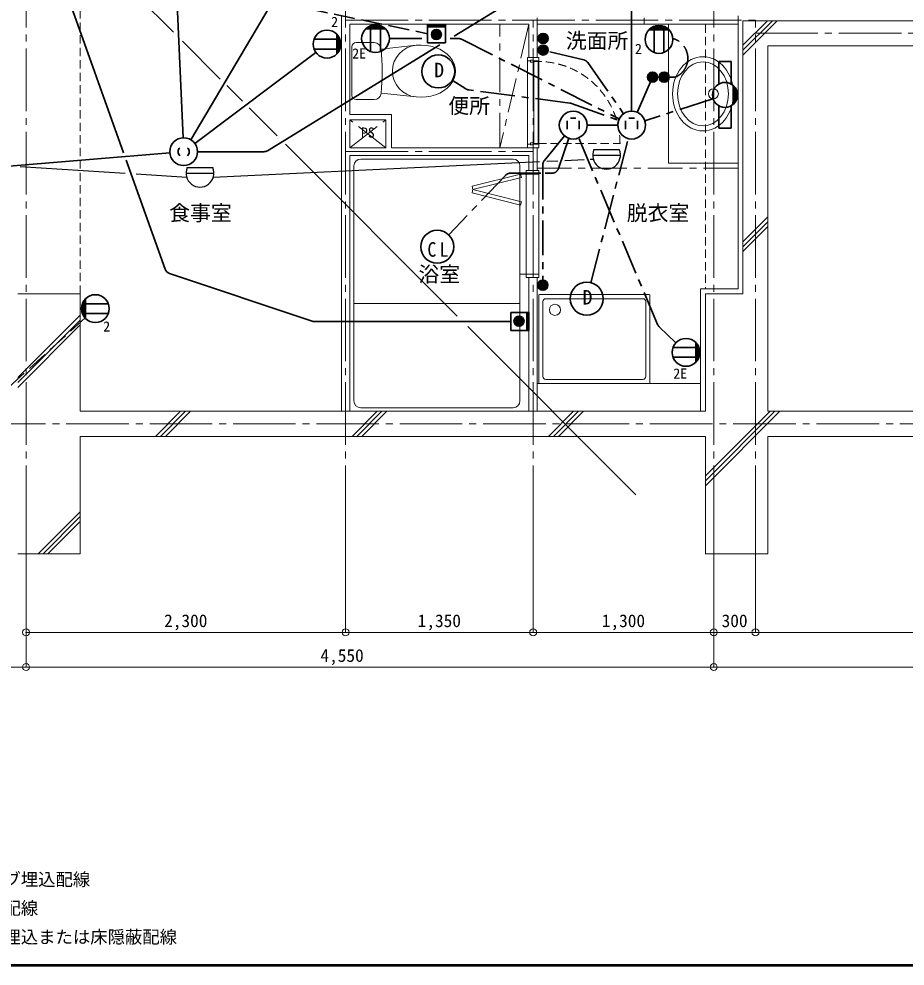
# Model space of a CAD drawing. Units: millimetres at full size, sheet at 1:50; details may follow other scales. Extents: x -9674 to 9699, y -6794 to 6791.
# Drawn here: x -3056 to 3321, y -6794 to 20 of the extents above; entities that cross this region are included whole.
import ezdxf
from ezdxf.enums import TextEntityAlignment as Align

# ---------------------------------------------------------------- set-up
doc = ezdxf.new("R2010")
doc.units = ezdxf.units.MM
doc.header["$LTSCALE"] = 50
doc.header["$PDMODE"] = 32
doc.header["$PDSIZE"] = 50
for name, pattern in [('CHAIN1', [8, 5, -1, 1, -1]), ('CHAIN2', [12, 9, -1, 1, -1]), ('DASHED1', [1.8, 1.2, -0.6]), ('DASHED3', [4, 3, -1])]:
    doc.linetypes.add(name, pattern=pattern)
for name, color, linetype, lineweight in [('0-0_図面枠', 7, 'Continuous', 9), ('1-0_芯', 134, 'CHAIN2', 9), ('1-1_躯体', 134, 'Continuous', 9), ('1-2_間仕切', 134, 'Continuous', 9), ('1-3_建具', 134, 'Continuous', 9), ('1-5_設備', 134, 'Continuous', 9), ('1-7_その他', 134, 'DASHED1', 9), ('1-8_ハッチ', 134, 'Continuous', 9), ('1-B_寸法', 134, 'Continuous', 9), ('1-C_梁', 134, 'DASHED1', 9), ('1-D_記号', 134, 'CHAIN1', 9), ('2-0_芯', 2, 'Continuous', 35), ('2-E', 2, 'Continuous', 35), ('3-3', 1, 'Continuous', 25), ('3-E', 3, 'Continuous', 35)]:
    doc.layers.add(name, color=color, linetype=linetype, lineweight=lineweight)
doc.layers.add('1-A_文字', color=134, linetype='Continuous')
doc.styles.add('ＭＳ ゴシック', font='')
doc.styles.get('ＭＳ ゴシック').set_extended_font_data('MS Gothic')

msp = doc.modelspace()

# ---------------------------------------------------------------- linework, layer by layer
at = {"layer": '0-0_図面枠'}
for p, q in [((-9673.92, -6793.93), (9698.92, -6793.93)), ((-9672.16, -6792.16), (9697.16, -6792.16)), ((-9670.4, -6790.4), (9695.4, -6790.4)), ((9693.64, -6788.64), (-9668.64, -6788.64)), ((-9666.87, -6786.88), (9691.87, -6786.88)), ((-9665.11, -6785.11), (9690.11, -6785.11)), ((-9663.35, -6783.35), (9688.35, -6783.35))]:
    msp.add_line(p, q, dxfattribs=at)
at = {"layer": '1-0_芯'}
for p, q in [((-3005.42, -3643.11), (-3005.42, 5756.89)), ((-705.42, -3643.11), (-705.42, 5756.89)), ((1944.58, -3643.11), (1944.58, 5756.89)), ((-705.42, 10.89), (2244.58, 10.89)), ((644.58, -3643.11), (644.58, 10.89)), ((2244.58, -3643.11), (2244.58, 10.89)), ((2244.58, -83.11), (8439.58, -83.11)), ((-705.42, -933.11), (644.58, -933.11)), ((-8715.42, -2893.11), (8439.58, -2893.11))]:
    msp.add_line(p, q, dxfattribs=at)
at = {"layer": '1-1_躯体'}
for p, q in [((2154.58, -1958.11), (2154.58, 6.89)), ((6759.58, 6.89), (2154.58, 6.89)), ((2334.58, -2803.11), (2334.58, -173.11)), ((5209.58, -173.11), (2334.58, -173.11)), ((-2615.42, -1958.11), (-3065.42, -1958.11)), ((-2615.42, -2803.11), (-2615.42, -1958.11)), ((1884.58, -1958.11), (2154.58, -1958.11)), ((1884.58, -2803.11), (1884.58, -1958.11)), ((1884.58, -2803.11), (-2615.42, -2803.11)), ((6384.58, -2803.11), (2334.58, -2803.11)), ((-2615.42, -3828.11), (-2615.42, -2983.11)), ((1884.58, -2983.11), (-2615.42, -2983.11)), ((1884.58, -3828.11), (1884.58, -2983.11)), ((6384.58, -2983.11), (2334.58, -2983.11)), ((2334.58, -3828.11), (2334.58, -2983.11)), ((-2615.42, -3828.11), (-3065.42, -3828.11)), ((2334.58, -3828.11), (1884.58, -3828.11))]:
    msp.add_line(p, q, dxfattribs=at)
at = {"layer": '1-2_間仕切'}
for p, q in [((-735.42, -2803.11), (-735.42, 40.89)), ((674.58, -19.11), (674.58, 28.39)), ((1444.58, -19.11), (1444.58, 28.39)), ((614.58, -19.11), (-675.42, -19.11)), ((-675.42, -666.61), (-675.42, -19.11)), ((614.58, -256.61), (614.58, -19.11)), ((674.58, -256.61), (674.58, -19.11)), ((2119.58, -19.11), (1444.58, -19.11)), ((684.58, -281.61), (684.58, -881.61)), ((-375.42, -666.61), (-675.42, -666.61)), ((-375.42, -666.61), (-375.42, -906.61)), ((-415.42, -706.61), (-675.42, -706.61)), ((-675.42, -906.61), (-675.42, -706.61)), ((-415.42, -706.61), (-415.42, -906.61)), ((-675.42, -906.61), (-415.42, -906.61)), ((-375.42, -906.61), (674.58, -906.61)), ((674.58, -1071.11), (674.58, -906.61)), ((614.58, -1071.11), (614.58, -963.11)), ((614.58, -2803.11), (614.58, -1841.11)), ((674.58, -2803.11), (674.58, -1841.11))]:
    msp.add_line(p, q, dxfattribs=at)
msp.add_lwpolyline([(-675.42, -2803.11), (-675.42, -963.11), (614.58, -963.11)], dxfattribs=at)
at = {"layer": '1-3_建具'}
for p, q in [((674.58, -19.11), (1444.58, -19.11)), ((604.58, -256.61), (604.58, -281.61)), ((684.58, -256.61), (604.58, -256.61)), ((684.58, -256.61), (684.58, -281.61)), ((604.58, -881.61), (604.58, -281.61)), ((604.58, -281.61), (624.58, -281.61)), ((624.58, -291.61), (624.58, -276.61)), ((644.58, -291.61), (624.58, -291.61)), ((644.58, -281.61), (684.58, -281.61)), ((679.58, -286.61), (649.58, -286.61)), ((649.58, -286.61), (649.58, -876.61)), ((679.58, -876.61), (679.58, -286.61)), ((604.58, -881.61), (604.58, -906.61)), ((604.58, -881.61), (624.58, -881.61)), ((624.58, -871.61), (644.58, -871.61)), ((624.58, -886.61), (624.58, -871.61)), ((644.58, -871.61), (644.58, -886.61)), ((644.58, -881.61), (684.58, -881.61)), ((649.58, -876.61), (679.58, -876.61)), ((684.58, -881.61), (684.58, -906.61)), ((684.58, -906.61), (604.58, -906.61)), ((644.58, -886.61), (624.58, -886.61)), ((594.58, -1071.11), (684.58, -1071.11)), ((594.58, -1096.11), (594.58, -1071.11)), ((684.58, -1096.11), (684.58, -1071.11)), ((554.58, -1096.11), (205.33, -1183.42)), ((554.58, -1096.11), (205.33, -1183.42)), ((554.58, -1096.11), (205.33, -1183.42)), ((554.58, -1096.11), (205.33, -1183.42)), ((211.39, -1207.67), (560.64, -1120.36)), ((560.64, -1120.36), (554.58, -1096.11)), ((684.58, -1096.11), (594.58, -1096.11)), ((594.58, -1816.11), (594.58, -1096.11)), ((684.58, -1816.11), (684.58, -1096.11)), ((211.39, -1207.67), (205.33, -1183.42)), ((211.39, -1207.67), (205.33, -1231.93)), ((211.39, -1207.67), (560.64, -1294.99)), ((554.58, -1319.24), (205.33, -1231.93)), ((554.58, -1319.24), (205.33, -1231.93)), ((554.58, -1319.24), (205.33, -1231.93)), ((554.58, -1319.24), (205.33, -1231.93)), ((560.64, -1294.99), (554.58, -1319.24)), ((594.58, -1816.11), (684.58, -1816.11)), ((594.58, -1841.11), (594.58, -1816.11)), ((684.58, -1841.11), (684.58, -1816.11)), ((684.58, -1841.11), (594.58, -1841.11))]:
    msp.add_line(p, q, dxfattribs=at)
at = {"layer": '1-3_建具', "linetype": 'DASHED1'}
msp.add_line((679.58, -876.61), (1269.58, -876.61), dxfattribs=at)
at = {"layer": '1-3_建具'}
msp.add_lwpolyline([(624.58, -276.61), (644.58, -276.61), (644.58, -291.61)], dxfattribs=at)
at = {"layer": '1-3_建具', "linetype": 'DASHED1'}
msp.add_arc((679.58, -876.61), 590, 0, 90, dxfattribs=at)
at = {"layer": '1-5_設備'}
for p, q in [((-660.42, -180.85), (-660.42, -530.85)), ((-630.42, -150.85), (-499.18, -150.85)), ((-449.34, -196.86), (-198.27, -170.2)), ((-449.34, -514.85), (-198.27, -541.5)), ((-630.42, -560.85), (-499.18, -560.85)), ((499.58, -988.11), (-595.42, -988.11)), ((-645.42, -2728.11), (-645.42, -1038.11)), ((549.58, -1038.11), (549.58, -2728.11)), ((554.58, -1096.11), (205.33, -1183.42)), ((594.58, -1096.11), (549.58, -1096.11)), ((554.58, -1319.24), (205.33, -1231.93)), ((594.58, -1816.11), (549.58, -1816.11)), ((684.58, -2603.11), (684.58, -1968.11)), ((689.58, -1963.11), (1479.58, -1963.11)), ((1484.58, -1968.11), (1484.58, -2603.11)), ((549.58, -2028.11), (-645.42, -2028.11)), ((714.58, -2553.11), (714.58, -2013.11)), ((734.58, -1993.11), (1434.58, -1993.11)), ((1454.58, -2013.11), (1454.58, -2553.11)), ((734.58, -2573.11), (1434.58, -2573.11)), ((674.58, -2603.11), (1849.58, -2603.11)), ((-595.42, -2778.11), (499.58, -2778.11))]:
    msp.add_line(p, q, dxfattribs=at)
msp.add_lwpolyline([(2119.58, -1019.11), (1619.58, -1019.11), (1619.58, -19.11)], dxfattribs=at)
for centre, radius in [((1941.34, -519.11), 36), ((801.06, -2073.11), 40)]:
    msp.add_circle(centre, radius, dxfattribs=at)
for centre, radius, start, end in [((-630.42, -180.85), 30, 90, 180), ((-499.18, -200.85), 50, 4.58409, 90), ((-2432.36, -355.85), 1989.39, 355.41592, 4.58409), ((-181.15, -355.85), 186.44, 95.26901, 264.731), ((-630.42, -530.85), 30, 180, 270), ((-499.18, -510.85), 50, 270, 355.41592), ((-595.42, -1038.11), 50, 90, 180), ((499.58, -1038.11), 50, 0, 90), ((689.58, -1968.11), 5, 90, 180), ((1479.58, -1968.11), 5, 0, 90), ((734.58, -2013.11), 20, 90, 180), ((1434.58, -2013.11), 20, 0, 90), ((734.58, -2553.11), 20, 180, 270), ((1434.58, -2553.11), 20, 270, 0), ((-595.42, -2728.11), 50, 180, 270), ((499.58, -2728.11), 50, 270, 0)]:
    msp.add_arc(centre, radius, start, end, dxfattribs=at)
msp.add_ellipse((-163.23, -355.85), major_axis=(250, 0), ratio=0.75, start_param=4.5717765, end_param=7.9945944, dxfattribs=at)
for major_axis, ratio in [((0, 267), 0.8202), ((0, 231), 0.7922)]:
    msp.add_ellipse((1866.94, -519.11), major_axis=major_axis, ratio=ratio, dxfattribs=at)
at = {"layer": '1-7_その他', "linetype": 'CHAIN1'}
for p, q in [((404.58, -906.61), (404.58, -19.11)), ((614.58, -19.11), (404.58, -906.61)), ((-415.42, -906.61), (-675.42, -706.61)), ((-675.42, -906.61), (-415.42, -706.61))]:
    msp.add_line(p, q, dxfattribs=at)
at = {"layer": '1-8_ハッチ'}
for p, q in [((2154.58, -240.17), (2401.64, 6.89)), ((2154.58, -204.81), (2366.28, 6.89)), ((2154.58, -169.46), (2330.93, 6.89)), ((2154.58, -1583.67), (2334.58, -1403.67)), ((2154.58, -1619.03), (2334.58, -1439.03)), ((2154.58, -1654.38), (2334.58, -1474.38)), ((-3065.42, -2561.03), (-2615.42, -2111.03)), ((-3065.42, -2596.38), (-2615.42, -2146.38)), ((-3065.42, -2631.74), (-2615.42, -2181.74)), ((-2073.29, -2983.11), (-1893.29, -2803.11)), ((-2037.93, -2983.11), (-1857.93, -2803.11)), ((-2002.57, -2983.11), (-1822.57, -2803.11)), ((-659.07, -2983.11), (-479.07, -2803.11)), ((-623.72, -2983.11), (-443.72, -2803.11)), ((-588.36, -2983.11), (-408.36, -2803.11)), ((755.14, -2983.11), (935.14, -2803.11)), ((790.5, -2983.11), (970.5, -2803.11)), ((825.85, -2983.11), (1005.85, -2803.11)), ((1884.58, -3338.59), (2420.07, -2803.11)), ((1884.58, -3303.24), (2384.71, -2803.11)), ((1884.58, -3267.88), (2349.36, -2803.11)), ((-2918.29, -3828.11), (-2615.42, -3525.24)), ((-2882.93, -3828.11), (-2615.42, -3560.6)), ((-2847.57, -3828.11), (-2615.42, -3595.95))]:
    msp.add_line(p, q, dxfattribs=at)
msp.add_lwpolyline([(1849.58, -2803.11), (1849.58, -1923.11), (2119.58, -1923.11), (2119.58, 41.89)], dxfattribs=at)
at = {"layer": '1-B_寸法'}
for p, q in [((-3005.42, -3643.11), (-3005.42, -4643.11)), ((-705.42, -3643.11), (-705.42, -4393.11)), ((644.58, -3643.11), (644.58, -4393.11)), ((1944.58, -3643.11), (1944.58, -4643.11)), ((2244.58, -3643.11), (2244.58, -4393.11)), ((-3005.42, -4393.11), (-705.42, -4393.11)), ((-705.42, -4393.11), (644.58, -4393.11)), ((644.58, -4393.11), (1944.58, -4393.11)), ((1944.58, -4393.11), (2244.58, -4393.11)), ((2244.58, -4393.11), (6774.58, -4393.11)), ((-6725.42, -4643.11), (-3005.42, -4643.11))]:
    msp.add_line(p, q, dxfattribs=at)
msp.add_lwpolyline([(-3005.42, -4643.11), (1544.58, -4643.11), (6774.58, -4643.11)], dxfattribs=at)
for p in [(-3005.42, -4393.11), (-705.42, -4393.11), (644.58, -4393.11), (1944.58, -4393.11), (2244.58, -4393.11), (-3005.42, -4643.11), (1944.58, -4643.11)]:
    msp.add_point(p, dxfattribs=at)
at = {"layer": '1-C_梁'}
for p, q in [((-2615.42, 892.89), (-2615.42, -1958.11)), ((1884.58, -19.11), (1884.58, -1923.11))]:
    msp.add_line(p, q, dxfattribs=at)
at = {"layer": '1-D_記号'}
msp.add_line((2119.58, -1053.74), (674.58, -1053.74), dxfattribs=at)
at = {"layer": '2-0_芯'}
for p, q in [((-2023.98, 2569.45), (-1875.07, -835.53)), ((-833.8, 813.86), (-1819.71, -849.41)), ((1049.28, 493.28), (75.54, -104.05)), ((1353.2, 370.65), (1353.2, -644.19)), ((-418.54, -51.37), (-561.37, -51.37)), ((-421.61, -48.36), (-558.3, -48.36)), ((-428.65, -42.36), (-551.26, -42.36)), ((-437.28, -36.36), (-542.63, -36.36)), ((-448.49, -30.36), (-531.42, -30.36)), ((-524.96, -27.68), (-524.96, -215.08)), ((-465.63, -24.36), (-514.28, -24.36)), ((-454.96, -27.68), (-454.96, -215.08)), ((1478.56, -57.8), (1621.39, -57.8)), ((1481.64, -54.8), (1618.32, -54.8)), ((1488.67, -48.8), (1611.29, -48.8)), ((1497.3, -42.8), (1602.66, -42.8)), ((1508.51, -36.8), (1591.44, -36.8)), ((1514.98, -34.12), (1514.98, -221.51)), ((1525.66, -30.8), (1574.3, -30.8)), ((1584.98, -34.12), (1584.98, -221.51)), ((-932.84, -126.66), (-745.45, -126.66)), ((-769.13, -233.07), (-769.13, -90.24)), ((-766.13, -230), (-766.13, -93.32)), ((-760.13, -222.97), (-760.13, -100.35)), ((-754.13, -214.34), (-754.13, -108.98)), ((-748.13, -203.12), (-748.13, -120.19)), ((680.3, -120.55), (752.31, -120.55)), ((681.6, -110.95), (751.01, -110.95)), ((681.6, -130.15), (751.01, -130.15)), ((685.84, -101.35), (746.76, -101.35)), ((694.7, -91.74), (737.91, -91.74)), ((-27.97, -167.55), (-1267.69, -928.05)), ((-932.84, -196.66), (-745.45, -196.66)), ((-742.13, -185.98), (-742.13, -137.34)), ((680.3, -203.9), (752.31, -203.9)), ((681.6, -194.3), (751.01, -194.3)), ((685.84, -139.75), (746.76, -139.75)), ((685.84, -184.69), (746.76, -184.69)), ((694.7, -149.36), (737.91, -149.36)), ((694.7, -175.09), (737.91, -175.09)), ((-919.15, -221.68), (-1790.71, -875.43)), ((681.6, -213.5), (751.01, -213.5)), ((685.84, -223.1), (746.76, -223.1)), ((694.7, -232.7), (737.91, -232.7)), ((2070.26, -286.86), (1980.24, -286.86)), ((1980.24, -286.86), (1980.24, -448.95)), ((2070.26, -448.95), (2070.26, -286.86)), ((1475.41, -377.38), (1475.41, -420.59)), ((1485.02, -368.53), (1485.02, -429.44)), ((1494.62, -364.28), (1494.62, -433.69)), ((1504.22, -362.98), (1504.22, -434.99)), ((1513.82, -364.28), (1513.82, -433.69)), ((1523.42, -368.53), (1523.42, -429.44)), ((1533.03, -377.38), (1533.03, -420.59)), ((1558.76, -377.38), (1558.76, -420.59)), ((1568.36, -368.53), (1568.36, -429.44)), ((1577.97, -364.28), (1577.97, -433.69)), ((1587.57, -362.98), (1587.57, -434.99)), ((1597.17, -364.28), (1597.17, -433.69)), ((1606.77, -368.53), (1606.77, -429.44)), ((1616.37, -377.38), (1616.37, -420.59)), ((2084.04, -595.08), (2084.04, -458.74)), ((2087.05, -592.37), (2087.05, -461.45)), ((2093.05, -586.13), (2093.05, -467.68)), ((2099.05, -578.46), (2099.05, -475.35)), ((2105.05, -568.58), (2105.05, -485.44)), ((2111.05, -554.17), (2111.05, -499.65)), ((1980.24, -604.86), (1980.24, -766.96)), ((2070.26, -766.96), (2070.26, -604.86)), ((1980.24, -766.96), (2070.26, -766.96)), ((-1970.36, -943.67), (-4841.59, -1181.17)), ((-1293.83, -935.43), (-1770.71, -935.43)), ((685.39, -1874.13), (685.39, -1917.34)), ((694.99, -1865.28), (694.99, -1926.19)), ((704.59, -1861.03), (704.59, -1930.44)), ((714.2, -1859.73), (714.2, -1931.74)), ((723.8, -1861.03), (723.8, -1930.44)), ((733.4, -1865.28), (733.4, -1926.19)), ((743, -1874.13), (743, -1917.34)), ((-2603.61, -2088.36), (-2603.61, -2039.72)), ((-2600.29, -2029.04), (-2412.9, -2029.04)), ((-2597.61, -2105.5), (-2597.61, -2022.57)), ((-2591.61, -2116.72), (-2591.61, -2011.36)), ((-2585.61, -2125.35), (-2585.61, -2002.73)), ((-2579.61, -2132.38), (-2579.61, -1995.7)), ((-2576.61, -2135.45), (-2576.61, -1992.62)), ((-2600.29, -2099.04), (-2412.9, -2099.04)), ((1814.88, -2450.7), (1814.88, -2307.88)), ((1817.88, -2447.63), (1817.88, -2310.95)), ((1651.16, -2344.29), (1838.56, -2344.29)), ((1823.88, -2440.6), (1823.88, -2317.98)), ((1829.88, -2431.97), (1829.88, -2326.61)), ((1835.88, -2420.75), (1835.88, -2337.83)), ((1841.88, -2403.61), (1841.88, -2354.97)), ((1651.16, -2414.29), (1838.56, -2414.29))]:
    msp.add_line(p, q, dxfattribs=at)
at = {"layer": '2-0_芯', "linetype": 'CHAIN1'}
for p, q in [((-156.87, -121.38), (-389.94, -121.38)), ((106.27, -121.38), (48.3, -121.38)), ((128.78, -126.74), (1263.92, -699.16)), ((1008.53, -274.79), (751.28, -212.38)), ((1037.66, -294.65), (1295.75, -662.34)), ((1623.58, -398.98), (1657.58, -398.98)), ((160.84, -483.74), (62.47, -421.61)), ((1489.79, -431.97), (1393.28, -652.58)), ((909.01, -585.46), (181.11, -491.05)), ((919.52, -588.01), (1259.81, -710.56)), ((1938.4, -554.99), (1448.35, -713.43)), ((1032.82, -744.19), (1253.21, -744.19)), ((725.49, -997.71), (869.52, -821.6)), ((826.84, -1056.23), (900.66, -838.87)), ((1540.26, -2177.95), (971.83, -836.26)), ((1059.64, -1877.77), (1328.13, -840.99)), ((700.49, -1090.15), (481.39, -1090.15)), ((714.2, -1029.37), (714.2, -1859.73)), ((779.5, -1090.15), (730.02, -1090.15)), ((445.23, -1105.61), (36.68, -1533.25)), ((1551.74, -2194.58), (1672.58, -2310.16))]:
    msp.add_line(p, q, dxfattribs=at)
at = {"layer": '2-0_芯'}
for centre, radius in [((-839.14, -161.66), 100.02), ((-489.96, -121.38), 100.02), ((1549.98, -127.82), 100.02), ((716.3, -120.55), 36.01), ((716.3, -203.9), 36.01), ((1504.22, -398.98), 36.01), ((1587.57, -398.98), 36.01), ((2025.25, -526.91), 90.02), ((932.82, -744.19), 100), ((1353.2, -744.19), 100), ((-1870.7, -935.43), 100), ((714.2, -1895.73), 36.01), ((-2506.6, -2064.04), 100.02), ((1744.86, -2379.29), 100.02)]:
    msp.add_circle(centre, radius, dxfattribs=at)
at = {"layer": '2-0_芯', "linetype": 'CHAIN1'}
for centre, radius, start, end in [((106.27, -171.38), 50, 63.23897, 90), ((1609.6, -263.4), 148.11, 299.27432, 74.27027), ((996.74, -323.38), 50, 35.06557, 76.36472), ((1657.58, -348.98), 50, 270, 299.27432), ((187.54, -441.47), 50, 237.72614, 262.60959), ((902.58, -635.05), 50, 70.19434, 82.60959), ((764.2, -1029.37), 50, 140.72392, 180), ((481.39, -1140.15), 50, 90, 136.30783), ((779.5, -1040.15), 50, 270, 341.24039), ((1586.3, -2158.45), 50, 202.96094, 226.27514)]:
    msp.add_arc(centre, radius, start, end, dxfattribs=at)
at = {"layer": '2-0_芯'}
for centre, radius, start, end in [((-1870.62, -935.43), 40.08, 134.60825, 225.39172), ((-1870.78, -935.43), 40.08, 314.60825, 45.39172), ((-1293.83, -885.43), 50, 270, 301.52684)]:
    msp.add_arc(centre, radius, start, end, dxfattribs=at)
at = {"layer": '2-E'}
for p, q in [((889.75, -774.19), (889.75, -714.19)), ((952.82, -694.85), (912.82, -694.85)), ((975.89, -774.19), (975.89, -714.19)), ((1310.13, -774.19), (1310.13, -714.19)), ((1373.2, -694.85), (1333.2, -694.85)), ((1396.28, -774.19), (1396.28, -714.19))]:
    msp.add_line(p, q, dxfattribs=at)
at = {"layer": '2-E', "linetype": 'DASHED3'}
msp.add_line((-3128.68, -2630.38), (-2580.43, -2131.26), dxfattribs=at)
at = {"layer": '2-E'}
for centre in [(-37.96, -358.19), (-45.37, -1619.13), (1029.86, -1992.75)]:
    msp.add_circle(centre, 118.77, dxfattribs=at)
at = {"layer": '3-3'}
for p, q in [((1080.91, -920.66), (1264.28, -920.66)), ((690.95, -1008.98), (-1657.92, -1120.29)), ((822.61, -1002.74), (742.01, -1006.56)), ((1010.79, -993.82), (871.82, -1000.41)), ((1077.17, -990.68), (1055.68, -991.7)), ((1072.57, -960.67), (1272.61, -960.67)), ((-2292.19, -1092.37), (-3047.47, -1044.81)), ((-1845.03, -1050.28), (-1661.66, -1050.28)), ((-1848.76, -1120.29), (-2213.53, -1097.32)), ((-1853.36, -1090.29), (-1653.32, -1090.29))]:
    msp.add_line(p, q, dxfattribs=at)
for centre in [(1172.59, -960.66), (-1753.34, -1090.28)]:
    msp.add_arc(centre, 100.03, 156.4305, 23.56947, dxfattribs=at)
at = {"layer": '3-E'}
for p, q in [((-2302.75, -943.31), (-2786.75, 413.22)), ((-2388.49, 368.67), (-1944.7, -75.13)), ((-115.29, -21.62), (14.71, -21.62)), ((-115.29, -151.62), (-115.29, -21.62)), ((-115.29, -26.62), (14.71, -26.62)), ((-115.29, -31.62), (14.71, -31.62)), ((-115.29, -36.62), (14.71, -36.62)), ((-30.53, -63.2), (-73.74, -63.2)), ((14.71, -21.62), (14.71, -151.62)), ((-16.13, -92), (-88.14, -92)), ((-17.43, -82.4), (-86.84, -82.4)), ((-17.43, -101.6), (-86.84, -101.6)), ((-21.67, -72.8), (-82.59, -72.8)), ((-21.67, -111.21), (-82.59, -111.21)), ((-30.53, -120.81), (-73.74, -120.81)), ((-1880.22, -139.61), (-1607.12, -412.71)), ((14.71, -151.62), (-115.29, -151.62)), ((-1559.7, -460.12), (-1447.81, -572.02)), ((-1400.39, -619.43), (-1197.46, -822.36)), ((-1138.67, -881.16), (97.88, -2117.7)), ((-2003.97, -1780.67), (-2283.93, -996.03)), ((-946.23, -2153.86), (-1972.71, -1811.29)), ((483.03, -2221.43), (483.03, -2091.43)), ((483.03, -2091.43), (613.03, -2091.43)), ((598.03, -2091.43), (598.03, -2221.43)), ((603.03, -2091.43), (603.03, -2221.43)), ((608.03, -2091.43), (608.03, -2221.43)), ((613.03, -2091.43), (613.03, -2221.43)), ((-930.41, -2156.43), (483.03, -2156.43)), ((513.85, -2176.19), (513.85, -2132.98)), ((523.45, -2185.04), (523.45, -2124.13)), ((533.05, -2189.29), (533.05, -2119.88)), ((542.65, -2190.59), (542.65, -2118.58)), ((552.25, -2189.29), (552.25, -2119.88)), ((561.86, -2185.04), (561.86, -2124.13)), ((571.46, -2176.19), (571.46, -2132.98)), ((173.74, -2193.57), (1384.23, -3404.06)), ((613.03, -2221.43), (483.03, -2221.43))]:
    msp.add_line(p, q, dxfattribs=at)
at = {"layer": '3-E', "linetype": 'DASHED3'}
msp.add_line((-1178.56, 135.86), (-115.29, -86.62), dxfattribs=at)
at = {"layer": '3-E'}
for centre in [(-52.13, -92), (542.65, -2154.58)]:
    msp.add_circle(centre, 36.01, dxfattribs=at)
for centre, start, end in [((-1956.88, -1763.86), 199.63643, 251.5446), ((-930.41, -2106.43), 251.5446, 270)]:
    msp.add_arc(centre, 50, start, end, dxfattribs=at)

# ---------------------------------------------------------------- texts
at = {"layer": '1-A_文字', "style": 'ＭＳ ゴシック'}
for s, height, p in [('洗面所', 110, (879.87, -224.66)), ('便所', 110, (33.92, -693.31)), ('PS', 73.31, (-595.42, -856.61)), ('食事室', 110, (-1974.84, -1464.01)), ('脱衣室', 110, (1318.15, -1464.01)), ('浴室', 110, (-180.61, -1904.79))]:
    msp.add_text(s, height=height, dxfattribs=at).set_placement(p, align=Align.BOTTOM_LEFT)
at = {"layer": '1-B_寸法', "style": 'ＭＳ ゴシック'}
for s, p in [('2,300', (-2011.67, -4383.11)), ('1,350', (-186.67, -4383.11)), ('1,300', (1138.33, -4383.11)), ('300', (2000.83, -4383.11)), ('4,550', (-886.67, -4633.11))]:
    msp.add_text(s, height=91.64, dxfattribs=at).set_placement(p, align=Align.BOTTOM_LEFT)
at = {"layer": '2-0_芯', "color": 7, "style": 'ＭＳ ゴシック'}
for s, p in [('2', (-809.26, -59.61)), ('2E', (-657.7, -287.06)), ('2', (1377.27, -254.26)), ('2', (-2449.59, -2251.05)), ('2E', (1653.33, -2589.69))]:
    msp.add_text(s, height=73.31, dxfattribs=at).set_placement(p, align=Align.BOTTOM_LEFT)
at = {"layer": '2-E', "color": 7, "style": 'ＭＳ ゴシック'}
for s, height, p in [('D', 104.5, (-67.48, -431.79)), ('D', 104.5, (1000.34, -2066.35)), ('天井スラブ埋込配線', 91.64, (-3668.17, -6244.22)), ('天井隠蔽配線', 91.64, (-3668.17, -6451.13)), ('床スラブ埋込または床隠蔽配線', 91.64, (-3668.17, -6658.03))]:
    msp.add_text(s, height=height, dxfattribs=at).set_placement(p, align=Align.BOTTOM_LEFT)
at = {"layer": '2-E', "color": 7, "insert": (-116.45, -1692.73), "char_height": 104.5, "attachment_point": 7, "style": 'ＭＳ ゴシック'}
msp.add_mtext('\\T1.36;\\W0.9;CL', dxfattribs=at)

doc.saveas('drawing.dxf')
